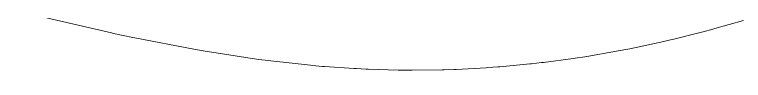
# Model space of a CAD drawing. Extents: x 709175 to 711772, y 7862468 to 7865374.
# Drawn here: x 710676.54 to 710713.06, y 7863534.18 to 7863536.45 of the extents above; entities that cross this region are included whole.
import ezdxf

# ---------------------------------------------------------------- set-up
doc = ezdxf.new("R2010")
doc.units = 0
doc.layers.add('TALHÕES', color=3, linetype='Continuous', lineweight=9, true_color=0x00ff00)

msp = doc.modelspace()

# ---------------------------------------------------------------- linework, layer by layer
at = {"layer": 'TALHÕES'}
msp.add_lwpolyline([(710676.542, 7863537.174), (710681.402, 7863536.046), (710681.494, 7863536.026), (710682.473, 7863535.818), (710682.57, 7863535.799), (710685.517, 7863535.233), (710685.606, 7863535.217), (710686.098, 7863535.132), (710686.202, 7863535.115), (710688.67, 7863534.741), (710688.769, 7863534.727), (710689.269, 7863534.662), (710689.376, 7863534.649), (710691.361, 7863534.432), (710691.461, 7863534.422), (710691.967, 7863534.378), (710692.067, 7863534.37), (710693.56, 7863534.268), (710693.653, 7863534.262), (710694.15, 7863534.237), (710694.257, 7863534.233), (710695.756, 7863534.191), (710695.854, 7863534.189), (710696.355, 7863534.184), (710696.463, 7863534.185), (710697.963, 7863534.204), (710698.059, 7863534.206), (710698.56, 7863534.222), (710698.666, 7863534.227), (710700.164, 7863534.307), (710700.258, 7863534.313), (710700.758, 7863534.349), (710700.861, 7863534.357), (710702.355, 7863534.497), (710702.447, 7863534.506), (710702.945, 7863534.562), (710703.046, 7863534.575), (710704.533, 7863534.772), (710704.624, 7863534.785), (710705.118, 7863534.86), (710705.217, 7863534.876), (710706.695, 7863535.13), (710706.783, 7863535.146), (710707.275, 7863535.24), (710707.371, 7863535.259), (710708.839, 7863535.569), (710708.925, 7863535.588), (710709.412, 7863535.699), (710709.505, 7863535.722), (710710.961, 7863536.085), (710711.044, 7863536.106), (710711.528, 7863536.236), (710711.618, 7863536.261), (710713.059, 7863536.676)], dxfattribs=at)

doc.saveas('drawing.dxf')
